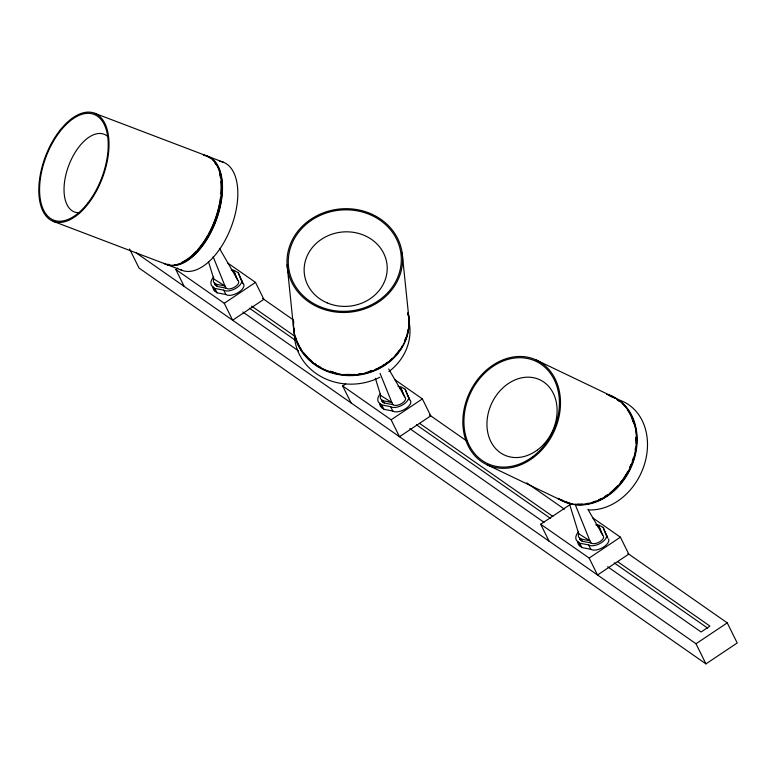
<?xml version="1.0" encoding="UTF-8"?>
<svg xmlns="http://www.w3.org/2000/svg" width="776" height="776" viewBox="0 0 776 776"><rect width="100%" height="100%" fill="white"/><g stroke="black" fill="none" stroke-linecap="round" stroke-linejoin="round"><path stroke-width="1.16" d="M213.701 277.032C211.538 279.185 209.947 282.59 211.479 285.529L214.836 288.42L223.75 290.156A10.428 5.093 -26.3 0 0 236.796 287.721A10.428 5.093 -26.3 0 0 240.647 278.865L238.31 272.745L234.148 270.387L231.141 269.883M380.57 393.548C378.407 395.702 376.826 399.097 378.358 402.046L381.714 404.936L390.629 406.663A10.428 5.093 -26.3 0 0 403.675 404.228A10.428 5.093 -26.3 0 0 407.526 395.382L405.188 389.251L401.027 386.894L398.02 386.399M578.595 531.803C576.432 533.966 574.841 537.361 576.384 540.309L579.74 543.2L588.644 544.927A10.428 5.093 -26.3 0 0 601.691 542.492A10.428 5.093 -26.3 0 0 605.542 533.636L603.214 527.515L599.053 525.158L596.036 524.654M184.174 286.392L175.803 269.447L177.82 268.098M224.254 303.28L255.508 282.396L263.879 299.332L232.625 320.216L224.254 303.28L175.803 269.447M351.053 402.899L342.682 385.963L345.698 383.945M391.123 419.797L422.377 398.912L430.748 415.849L399.504 436.733L391.123 419.797L342.682 385.963M549.078 541.163L540.697 524.227L569.933 504.691M589.149 558.051L620.402 537.176L628.773 554.112L597.52 574.987L589.149 558.051L540.697 524.227M136.013 252.763L696.004 643.75L727.248 622.866L737.2 642.994L705.947 663.878L139.011 268.04L129.592 248.97M208.501 261.764L213.807 278.972A11.174 5.451 -26.3 0 0 214.642 283.182L216.203 284.268L224.972 285.966L226.059 288.177L227.455 288.779A7.091 3.463 -26.3 0 0 235.322 286.693A7.091 3.463 -26.3 0 0 238.552 281.368L219.443 248.359M214.486 282.852A11.174 5.451 -26.3 0 0 215.738 285.384L217.29 286.47L226.059 288.177M212.973 287.828L213.633 289.894L216.999 292.795L225.903 294.521A10.428 5.093 -26.3 0 0 238.95 292.086A10.428 5.093 -26.3 0 0 242.801 283.23L238.31 272.745M375.371 378.281L380.686 395.488A11.174 5.451 -26.3 0 0 381.52 399.688L383.082 400.785L391.841 402.482L392.937 404.684L394.334 405.295A7.091 3.463 -26.3 0 0 402.201 403.2A7.091 3.463 -26.3 0 0 405.431 397.884L388.689 368.988M381.647 400.804A11.174 5.451 -26.3 0 0 382.607 401.9L384.168 402.986L392.937 404.684M379.852 404.345L380.512 406.411L383.877 409.301L392.782 411.037A10.428 5.093 -26.3 0 0 405.829 408.603A10.428 5.093 -26.3 0 0 409.68 399.747L405.188 389.251M569.497 503.925L578.712 533.752A11.174 5.451 -26.3 0 0 579.546 537.952L581.108 539.039L589.867 540.746L590.963 542.948L592.36 543.549A7.091 3.463 -26.3 0 0 600.226 541.464A7.091 3.463 -26.3 0 0 603.456 536.138L587.898 509.308M579.672 539.058A11.174 5.451 -26.3 0 0 580.632 540.154L582.194 541.25L590.963 542.948M577.868 542.608L578.537 544.674L581.893 547.565L590.808 549.292A10.428 5.093 -26.3 0 0 602.71 547.575A10.428 5.093 -26.3 0 0 608.607 539.029M94.653 113.248A57.87 30.439 -69.2 0 1 88.086 203.933A57.87 30.439 -69.2 0 1 39.004 184.659A57.87 30.439 -69.2 0 1 94.653 113.248L207.105 156.034M208.133 156.432L223.469 162.262M53.175 221.305L165.627 264.102M166.656 264.49L181.982 270.32M536.158 359.967L612.118 396.303M487.183 464.834L563.143 501.18M213.807 278.972L224.972 285.966L213.177 256.817M380.686 395.488L391.841 402.482L380.056 373.334M578.712 533.752L589.867 540.746L575.356 504.866M227.814 263.064L255.508 282.396M394.693 379.58L422.377 398.912M592.718 517.844L620.402 537.176M232.751 271.086L234.313 272.172L237.698 280.398M404.577 396.914L401.192 388.689L399.63 387.593L400.358 389.067M596.065 525.177A11.174 5.451 -26.3 0 1 597.656 525.856L599.208 526.943L602.603 535.168M262.589 298.44L293.367 319.925M429.39 414.898L467.113 441.243M526.691 482.837L564.424 509.182M627.968 553.55L727.248 622.866M251.637 306.113L294.385 335.959M419.651 423.415L552.861 516.428M617.483 561.543L709.933 626.096L701.106 631.994L607.666 566.752M249.397 308.169L295.132 340.101M416.411 424.782L550.62 518.484M614.243 562.91L707.693 628.153M242.81 312.01L298.488 350.878M409.825 428.624L544.034 522.326M696.004 643.75L705.947 663.878M603.214 527.515L607.705 538.01L605.542 533.636M597.656 525.856L598.374 527.331M588.644 544.927L590.808 549.292M581.108 539.039L582.194 541.25M579.546 537.952L580.632 540.154M579.74 543.2L581.893 547.565M577.955 541.949L580.108 546.314M407.526 395.382L409.68 399.747M390.629 406.663L392.782 411.037M383.082 400.785L384.168 402.986M381.52 399.688L382.607 401.9M381.714 404.936L383.877 409.301M379.93 403.685L382.083 408.06M240.647 278.865L242.801 283.23M223.75 290.156L225.903 294.521M216.203 284.268L217.29 286.47M214.642 283.182L215.738 285.384M214.836 288.42L216.999 292.795M213.051 287.178L215.214 291.543M599.208 526.943L601.507 532.966M401.192 388.689L403.481 394.703M234.313 272.172L236.612 278.196M402.172 253.083L408.962 318.887M287.081 264.849L293.871 330.654M203.39 155.074A57.87 30.439 -69.2 0 1 215.34 219.492A57.87 30.439 -69.2 0 1 163.891 263.297M221.548 183.194A56.59 29.76 -69.2 0 1 221.645 191.342M221.092 197.812A56.59 29.76 -69.2 0 1 220.791 200.014M220.433 202.245A56.59 29.76 -69.2 0 1 220.006 204.476M219.773 205.601A56.59 29.76 -69.2 0 1 219.269 207.861M218.997 208.986A56.59 29.76 -69.2 0 1 218.405 211.247M217.416 214.632A56.59 29.76 -69.2 0 1 216.32 217.998M215.097 221.335A56.59 29.76 -69.2 0 1 213.769 224.633M213.303 225.719A56.59 29.76 -69.2 0 1 212.333 227.872M211.838 228.939A56.59 29.76 -69.2 0 1 210.81 231.044M210.277 232.082A56.59 29.76 -69.2 0 1 209.18 234.139M203.186 243.693A56.59 29.76 -69.2 0 1 201.896 245.439M201.246 246.293A56.59 29.76 -69.2 0 1 199.917 247.951M197.89 250.309A56.59 29.76 -69.2 0 1 193.709 254.557M190.857 257.001A56.59 29.76 -69.2 0 1 189.422 258.098M187.268 259.591A56.59 29.76 -69.2 0 1 185.115 260.891M207.949 156.917A57.356 30.167 -69.2 0 1 211.305 158.721M212.847 159.924A57.356 30.167 -69.2 0 1 216.106 219.802A57.356 30.167 -69.2 0 1 174.464 265.062M214.593 162.553A57.356 30.167 -69.2 0 1 215.815 164.347M219.501 173.232A57.356 30.167 -69.2 0 1 220.433 177.655M220.908 181.458A57.356 30.167 -69.2 0 1 220.879 193.942M220.529 197.249A57.356 30.167 -69.2 0 1 220.044 200.615M219.851 201.741A57.356 30.167 -69.2 0 1 217.804 210.868M217.484 212.013A57.356 30.167 -69.2 0 1 211.654 227.717M211.15 228.804A57.356 30.167 -69.2 0 1 210.102 230.938M209.559 231.985A57.356 30.167 -69.2 0 1 208.453 234.071M207.89 235.089A57.356 30.167 -69.2 0 1 197.696 249.688M196.309 251.23A57.356 30.167 -69.2 0 1 191.332 256.041M190.605 256.652A57.356 30.167 -69.2 0 1 188.432 258.36M187.705 258.883A57.356 30.167 -69.2 0 1 181.885 262.307M169.498 264.577A57.356 30.167 -69.2 0 1 167.616 264.199M79.879 212.711A41.594 21.873 -69.2 0 1 68.424 166.345A41.594 21.873 -69.2 0 1 107.709 136.469M219.754 161.292A57.87 30.439 -69.2 0 1 231.694 225.719A57.87 30.439 -69.2 0 1 180.245 269.514M204.418 155.462A57.87 30.439 -69.2 0 1 216.368 219.88A57.87 30.439 -69.2 0 1 164.91 263.685M408.069 312.437A57.87 51.837 -5.9 0 1 354.7 374.876A57.87 51.837 -5.9 0 1 293.561 320.895M371.956 370.54A56.59 50.692 -5.9 0 1 368.61 371.675M351.13 374.459A56.59 50.692 -5.9 0 1 347.58 374.42M333.67 372.286A56.59 50.692 -5.9 0 1 330.334 371.258M408.127 329.17A57.356 51.371 -5.9 0 1 407.769 331.313M407.555 332.37A57.356 51.371 -5.9 0 1 407.051 334.495M406.76 335.542A57.356 51.371 -5.9 0 1 404.519 341.721M402.55 345.689A57.356 51.371 -5.9 0 1 304.852 354.758M302.834 352.12A57.356 51.371 -5.9 0 1 299.914 347.483M297.548 342.585A57.356 51.371 -5.9 0 1 295.772 337.473M294.444 331.158A57.356 51.371 -5.9 0 1 294.201 329.014M405.683 338.094A57.356 51.371 -5.9 0 1 404.888 340.14M398.874 350.781A57.356 51.371 -5.9 0 1 395.285 355.165M392.064 358.425A57.356 51.371 -5.9 0 1 390.338 359.957M387.631 362.14A57.356 51.371 -5.9 0 1 385.75 363.507M384.78 364.167A57.356 51.371 -5.9 0 1 381.802 366.039M380.783 366.621A57.356 51.371 -5.9 0 1 378.698 367.737M377.64 368.26A57.356 51.371 -5.9 0 1 375.487 369.26M372.179 370.598A57.356 51.371 -5.9 0 1 368.784 371.752M367.64 372.102A57.356 51.371 -5.9 0 1 365.331 372.713M360.627 373.692A57.356 51.371 -5.9 0 1 358.25 374.051M354.671 374.42A57.356 51.371 -5.9 0 1 345.087 374.401M336.832 373.217A57.356 51.371 -5.9 0 1 329.994 371.335M320.401 367.106A57.356 51.371 -5.9 0 1 318.402 365.952M316.472 364.72A57.356 51.371 -5.9 0 1 314.59 363.41M311.904 361.325A57.356 51.371 -5.9 0 1 303.426 352.44M300.952 348.802A57.356 51.371 -5.9 0 1 299.846 346.911M299.332 345.95A57.356 51.371 -5.9 0 1 297.916 343.011M294.385 330.586A57.356 51.371 -5.9 0 1 294.143 328.452M407.769 313.591A57.356 51.371 -5.9 0 1 408.118 315.716M408.127 313A57.87 51.837 -5.9 0 1 354.758 375.448A57.87 51.837 -5.9 0 1 293.619 321.468M408.515 319.421A57.87 51.837 -5.9 0 1 388.902 371.597M379.881 377.243A57.87 51.837 -5.9 0 1 321.06 376.612A57.87 51.837 -5.9 0 1 294.502 329.994M606.628 394.286A57.87 46.502 -64.4 0 1 629.87 468.2A57.87 46.502 -64.4 0 1 558.041 498.328M618.443 400.484A57.356 46.085 -64.4 0 1 620.005 401.638M622.236 403.539A57.356 46.085 -64.4 0 1 624.331 405.605M625 406.343A57.356 46.085 -64.4 0 1 629.132 470.518A57.356 46.085 -64.4 0 1 575.229 504.206M572.329 503.731A57.356 46.085 -64.4 0 1 570.428 503.304M569.487 503.052A57.356 46.085 -64.4 0 1 567.644 502.47M566.732 502.15A57.356 46.085 -64.4 0 1 564.055 501.044M610.809 396.342A57.356 46.085 -64.4 0 1 615.164 398.418M631.965 418.778A56.59 45.474 -64.4 0 1 633.09 421.698M636.019 437.664A56.59 45.474 -64.4 0 1 635.961 443.319M631.043 464.843A56.59 45.474 -64.4 0 1 629.617 468.103M626.29 474.378A56.59 45.474 -64.4 0 1 624.399 477.376M621.663 481.188A56.59 45.474 -64.4 0 1 620.199 483.011M615.494 488.123A56.59 45.474 -64.4 0 1 613.826 489.695M616.949 399.601A57.356 46.085 -64.4 0 1 619.306 401.308M627.406 409.932A57.356 46.085 -64.4 0 1 628.531 411.629M629.064 412.493A57.356 46.085 -64.4 0 1 631.868 418.041M633.012 420.999A57.356 46.085 -64.4 0 1 633.973 424.065M635.981 437.179A57.356 46.085 -64.4 0 1 636 440.613M635.486 447.548A57.356 46.085 -64.4 0 1 635.146 449.867M633.294 457.947A57.356 46.085 -64.4 0 1 632.197 461.361M630.927 464.727A57.356 46.085 -64.4 0 1 629.491 468.025M627.881 471.255A57.356 46.085 -64.4 0 1 626.116 474.388M625.495 475.416A57.356 46.085 -64.4 0 1 622.847 479.384M622.139 480.344A57.356 46.085 -64.4 0 1 620.693 482.226M617.618 485.805A57.356 46.085 -64.4 0 1 609.975 492.876M607.23 494.894A57.356 46.085 -64.4 0 1 604.417 496.727M601.536 498.376A57.356 46.085 -64.4 0 1 598.597 499.831M595.619 501.083A57.356 46.085 -64.4 0 1 592.602 502.12M588.557 503.188A57.356 46.085 -64.4 0 1 586.53 503.575M582.485 504.06A57.356 46.085 -64.4 0 1 577.49 504.128M568.798 502.722A57.356 46.085 -64.4 0 1 566.043 501.82M563.366 500.714A57.356 46.085 -64.4 0 1 560.786 499.395M609.218 395.673A57.356 46.085 -64.4 0 1 611.895 396.779M608.258 394.887A57.87 46.502 -64.4 0 1 630.296 469.082A57.87 46.502 -64.4 0 1 558.73 498.658M617.677 399.572A57.87 46.502 -64.4 0 1 645.244 461.584A57.87 46.502 -64.4 0 1 588.441 509.91M87.766 203.118A56.59 29.76 -69.2 0 0 94.197 114.45A56.59 29.76 -69.2 0 0 39.78 184.271A56.59 29.76 -69.2 0 0 87.766 203.118M318.926 307.519A57.87 51.837 -5.9 0 0 402.501 256.322A57.87 51.837 -5.9 0 0 312.951 217.92A57.87 51.837 -5.9 0 0 318.926 307.519M319.499 306.471A56.59 50.692 -5.9 0 0 401.221 256.41A56.59 50.692 -5.9 0 0 313.659 218.861A56.59 50.692 -5.9 0 0 319.499 306.471M327.084 302.844A41.594 37.258 -5.9 0 0 387.146 266.052A41.594 37.258 -5.9 0 0 322.787 238.455A41.594 37.258 -5.9 0 0 327.084 302.844M533.296 457.627A57.87 46.502 -64.4 0 0 538.757 361.286A57.87 46.502 -64.4 0 0 462.942 418.283A57.87 46.502 -64.4 0 0 533.296 457.627M532.821 456.618A56.59 45.474 -64.4 0 0 538.156 362.421A56.59 45.474 -64.4 0 0 464.029 418.157A56.59 45.474 -64.4 0 0 532.821 456.618M537.574 449.857A41.594 33.416 -64.4 0 0 541.493 380.628A41.594 33.416 -64.4 0 0 487.018 421.581A41.594 33.416 -64.4 0 0 537.574 449.857"/></g></svg>
